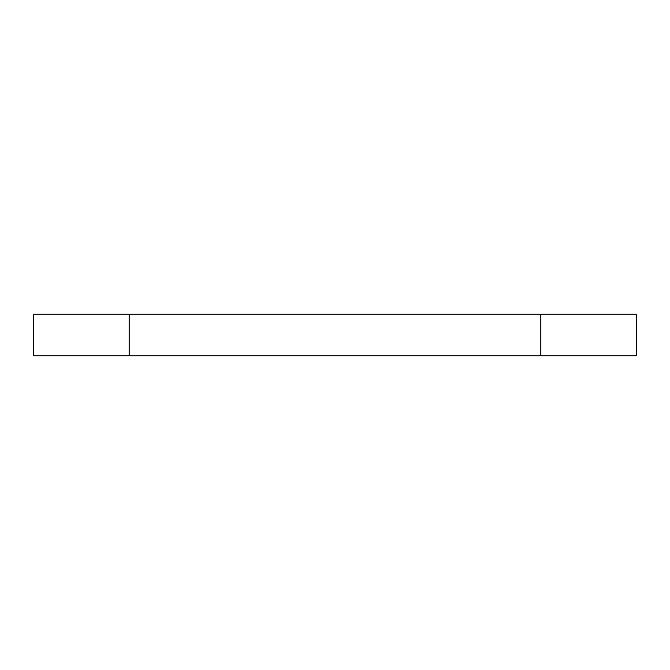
<?xml version="1.0" encoding="UTF-8"?>
<svg xmlns="http://www.w3.org/2000/svg" width="670" height="670" viewBox="0 0 670 670"><rect width="100%" height="100%" fill="white"/><g stroke="black" fill="none" stroke-linecap="round" stroke-linejoin="round"><path stroke-width="1" d="M540.564 314.439L540.564 355.561M129.436 314.439L129.436 355.561M636.5 314.439L33.5 314.439L33.5 355.561L636.5 355.561L636.5 314.439"/></g></svg>
